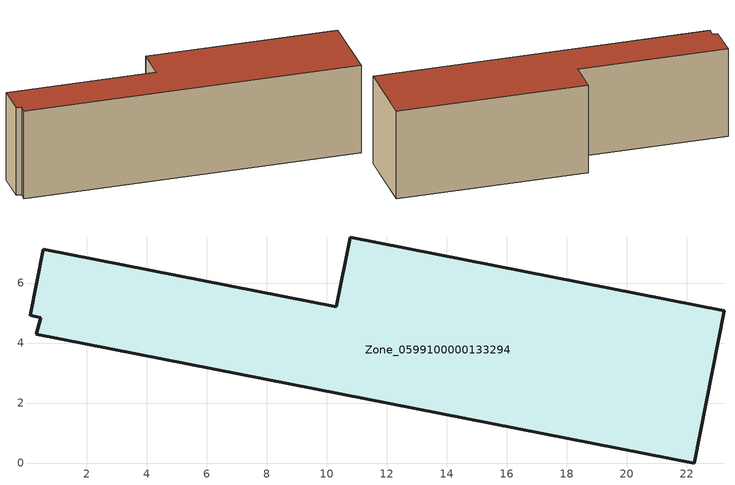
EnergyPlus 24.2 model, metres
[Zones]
Zone_0599100000133294
 floor ground (C_G): 0.11,4.92 0.54,7.13 10.32,5.21 10.79,7.53 23.25,5.07 22.25,0 0.31,4.29 0.46,4.84 z0
 wall outside (C_F): 23.25,5.07 10.79,7.53 10.32,5.21 0.54,7.13 0.11,4.92 0.46,4.84 0.31,4.29 22.25,0 23.25,5.07 z0:6.21
 roof outside (C_R): 0.54,7.13 0.11,4.92 0.46,4.84 0.31,4.29 22.25,0 23.25,5.07 10.79,7.53 10.32,5.21 z6.21
[BUILDING]
Pand.0599100000133294: North Axis=0; Terrain=City; Loads Convergence Tolerance Value=0.04; Temperature Convergence Tolerance Value=0.4; Solar Distribution=FullExterior; Maximum Number of Warmup Days=25; Minimum Number of Warmup Days=1
[Site:Location]
Rotterdam.The.Hague.AP_ZH_NLD Design_Conditions: Latitude=51.96; Longitude=4.45; Time Zone=1; Elevation=-4.5
[SITE:GROUNDTEMPERATURE:BUILDINGSURFACE]
18, 18, 18, 18, 18, 18, 18, 18, 18, 18, 18, 18
[MATERIAL] Thermal Absorptance=0.9; Solar Absorptance=0.7; Visible Absorptance=0.7
Name | Roughness | Thickness | Conductivity | Density | Specific Heat
G.TC.1946 | MediumSmooth | 0.15 | 1 | 540 | 1210
F.TC.1946 | Rough | 0.3 | 0.857143 | 1920 | 840
R.TC.1946 | MediumRough | 0.2 | 0.909091 | 1500 | 1000
[CONSTRUCTION]
C_G: G.TC.1946
C_F: F.TC.1946
C_R: R.TC.1946
[ZONE]
Zone_0599100000133294: Type=1; Multiplier=1; Ceiling Height=Autocalculate; Volume=Autocalculate; Floor Area=autocalculate; Part of Total Floor Area=Yes
[ZONEINFILTRATION:DESIGNFLOWRATE]
Infil_Zone_0599100000133294: Zone or ZoneList or Space or SpaceList=Zone_0599100000133294; Schedule=AlwaysOn; Design Flow Rate Calculation Method=Flow/Area; Flow Rate per Floor Area=0.003; Constant Term Coefficient=1; Temperature Term Coefficient=0; Velocity Term Coefficient=0; Velocity Squared Term Coefficient=0
[HVACTEMPLATE:ZONE:IDEALLOADSAIRSYSTEM]
Zone_0599100000133294: Maximum Heating Supply Air Temperature=50; Minimum Cooling Supply Air Temperature=13; Maximum Heating Supply Air Humidity Ratio=0.0156; Minimum Cooling Supply Air Humidity Ratio=0.0077; Heating Limit=NoLimit; Cooling Limit=NoLimit; Dehumidification Control Type=ConstantSensibleHeatRatio; Cooling Sensible Heat Ratio=0.7; Dehumidification Setpoint=60; Humidification Control Type=None; Humidification Setpoint=30; Outdoor Air Method=None; Outdoor Air Flow Rate per Person=0.00944; Outdoor Air Flow Rate per Zone Floor Area=0; Outdoor Air Flow Rate per Zone=0; Demand Controlled Ventilation Type=None; Outdoor Air Economizer Type=NoEconomizer; Heat Recovery Type=None; Sensible Heat Recovery Effectiveness=0.7; Latent Heat Recovery Effectiveness=0.65
[ZONECONTROL:THERMOSTAT]
ThermostatControl_Zone_0599100000133294: Zone or ZoneList=Zone_0599100000133294; Control Type Schedule=DualSetpointControlType; Control 1=Thermostat_Zone_0599100000133294; Temperature Difference Between Cutout And Setpoint=0
[THERMOSTATSETPOINT:DUALSETPOINT]
Thermostat_Zone_0599100000133294: Heating Setpoint Temperature Schedule=HeatingSetpoint_Zone_0599100000133294; Cooling Setpoint Temperature Schedule=CoolingSetpoint_Zone_0599100000133294
[SCHEDULE:COMPACT]
HeatingSetpoint_Zone_0599100000133294: Through: 12/31, For: AllDays, Until: 24:00, 21
CoolingSetpoint_Zone_0599100000133294: Through: 12/31, For: AllDays, Until: 24:00, 24
DualSetpointControlType: Through: 12/31, For: AllDays, Until: 24:00, 4
AlwaysOn: Through: 12/31, For: AllDays, Until: 24:00, 1
